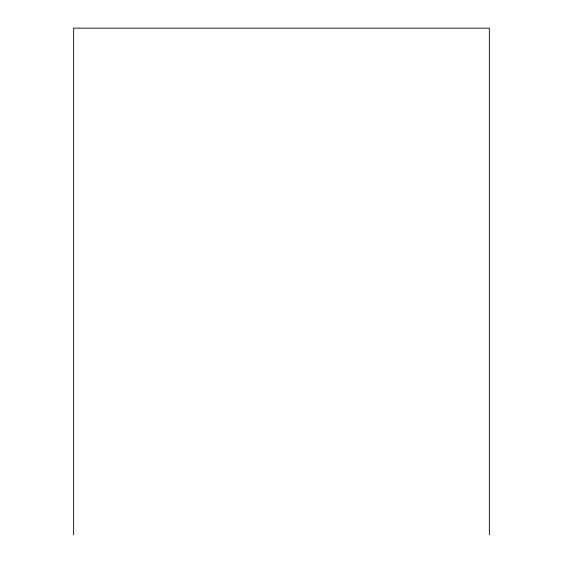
<?xml version="1.0" encoding="UTF-8"?>
<svg xmlns="http://www.w3.org/2000/svg" width="563" height="563" viewBox="0 0 563 563"><rect width="100%" height="100%" fill="white"/><g stroke="black" fill="none" stroke-linecap="round" stroke-linejoin="round"><path stroke-width="0.84" d="M489.346 534.85L489.346 28.15L73.654 28.15L73.654 534.85"/></g></svg>
